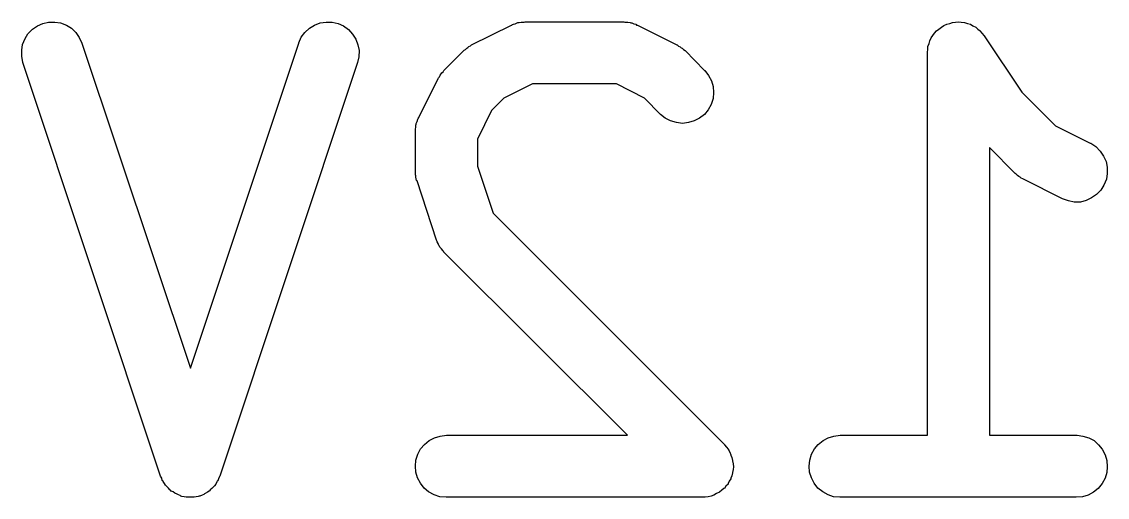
# Model space of a CAD drawing. Extents: x 160.2 to 226.8, y -124.8 to -85.
# Drawn here: x 173.765 to 176.39, y -114.902 to -113.752 of the extents above; entities that cross this region are included whole.
import ezdxf

# ---------------------------------------------------------------- set-up
doc = ezdxf.new("R2010")
doc.units = 0
doc.layers.add('BLACK', color=7, linetype='CONTINUOUS')

msp = doc.modelspace()

# ---------------------------------------------------------------- linework, layer by layer
at = {"layer": 'BLACK', "linetype": 'CONTINUOUS'}
for p, q in [((173.791, -113.77), (173.803, -113.762)), ((173.803, -113.762), (173.816, -113.756)), ((173.816, -113.756), (173.83, -113.753)), ((173.83, -113.753), (173.845, -113.753)), ((173.845, -113.753), (173.859, -113.755)), ((173.859, -113.755), (173.873, -113.76)), ((173.873, -113.76), (173.885, -113.768)), ((174.461, -113.768), (174.473, -113.76)), ((174.473, -113.76), (174.487, -113.755)), ((174.487, -113.755), (174.501, -113.753)), ((174.501, -113.753), (174.516, -113.753)), ((174.516, -113.753), (174.53, -113.756)), ((174.53, -113.756), (174.543, -113.762)), ((174.543, -113.762), (174.555, -113.771)), ((174.853, -113.808), (174.949, -113.76)), ((174.949, -113.76), (174.95, -113.76)), ((174.95, -113.76), (174.952, -113.759)), ((174.952, -113.759), (174.954, -113.758)), ((174.954, -113.758), (174.958, -113.757)), ((174.958, -113.757), (174.963, -113.755)), ((174.963, -113.755), (174.965, -113.754)), ((174.965, -113.754), (174.968, -113.754)), ((174.968, -113.754), (174.973, -113.753)), ((174.973, -113.753), (174.978, -113.753)), ((174.978, -113.753), (174.98, -113.753)), ((174.98, -113.753), (174.982, -113.752)), ((174.982, -113.752), (175.22, -113.752)), ((175.22, -113.752), (175.221, -113.752)), ((175.221, -113.752), (175.223, -113.753)), ((175.223, -113.753), (175.226, -113.753)), ((175.226, -113.753), (175.231, -113.753)), ((175.231, -113.753), (175.236, -113.754)), ((175.236, -113.754), (175.238, -113.755)), ((175.238, -113.755), (175.24, -113.755)), ((175.24, -113.755), (175.245, -113.757)), ((175.245, -113.757), (175.25, -113.758)), ((175.25, -113.758), (175.252, -113.76)), ((175.252, -113.76), (175.254, -113.76)), ((175.254, -113.76), (175.349, -113.808)), ((175.983, -113.77), (175.989, -113.765)), ((175.989, -113.765), (175.995, -113.761)), ((175.989, -113.765), (175.989, -113.765)), ((175.989, -113.765), (175.989, -113.765)), ((175.995, -113.761), (176.002, -113.758)), ((176.002, -113.758), (176.009, -113.756)), ((176.002, -113.758), (176.002, -113.758)), ((176.002, -113.758), (176.002, -113.758)), ((176.009, -113.756), (176.016, -113.754)), ((176.016, -113.754), (176.023, -113.753)), ((176.016, -113.754), (176.016, -113.754)), ((176.016, -113.754), (176.016, -113.754)), ((176.023, -113.753), (176.03, -113.752)), ((176.03, -113.752), (176.03, -113.752)), ((176.03, -113.752), (176.037, -113.753)), ((176.03, -113.752), (176.03, -113.752)), ((176.037, -113.753), (176.045, -113.754)), ((176.045, -113.754), (176.045, -113.754)), ((176.045, -113.754), (176.045, -113.754)), ((176.045, -113.754), (176.052, -113.756)), ((176.052, -113.756), (176.059, -113.758)), ((176.059, -113.758), (176.059, -113.758)), ((176.059, -113.758), (176.059, -113.758)), ((176.059, -113.758), (176.065, -113.762)), ((176.065, -113.762), (176.072, -113.765)), ((176.072, -113.765), (176.072, -113.765)), ((176.072, -113.765), (176.072, -113.765)), ((176.072, -113.765), (176.077, -113.77)), ((173.767, -113.807), (173.773, -113.793)), ((173.773, -113.793), (173.78, -113.781)), ((173.78, -113.781), (173.791, -113.77)), ((173.885, -113.768), (173.896, -113.778)), ((173.896, -113.778), (173.904, -113.79)), ((173.904, -113.79), (173.91, -113.804)), ((174.435, -113.803), (174.441, -113.789)), ((174.441, -113.789), (174.45, -113.778)), ((174.45, -113.778), (174.461, -113.768)), ((174.555, -113.771), (174.565, -113.782)), ((174.565, -113.782), (174.573, -113.794)), ((175.961, -113.798), (175.964, -113.791)), ((175.964, -113.791), (175.968, -113.785)), ((175.968, -113.785), (175.972, -113.78)), ((175.968, -113.785), (175.968, -113.785)), ((175.968, -113.785), (175.968, -113.785)), ((175.972, -113.78), (175.977, -113.774)), ((175.977, -113.774), (175.983, -113.77)), ((175.977, -113.774), (175.977, -113.774)), ((175.977, -113.774), (175.977, -113.774)), ((176.077, -113.77), (176.083, -113.774)), ((176.083, -113.774), (176.083, -113.774)), ((176.083, -113.774), (176.083, -113.775)), ((176.083, -113.775), (176.087, -113.78)), ((176.087, -113.78), (176.092, -113.786)), ((176.092, -113.786), (176.183, -113.922)), ((173.765, -113.821), (173.767, -113.807)), ((173.91, -113.804), (174.173, -114.59)), ((174.173, -114.59), (174.435, -113.804)), ((174.435, -113.804), (174.435, -113.803)), ((174.573, -113.794), (174.578, -113.808)), ((174.578, -113.808), (174.581, -113.822)), ((174.835, -113.821), (174.838, -113.819)), ((174.838, -113.819), (174.841, -113.816)), ((174.841, -113.816), (174.844, -113.814)), ((174.844, -113.814), (174.846, -113.812)), ((174.846, -113.812), (174.85, -113.81)), ((174.85, -113.81), (174.853, -113.808)), ((175.349, -113.808), (175.35, -113.808)), ((175.35, -113.808), (175.353, -113.811)), ((175.353, -113.811), (175.357, -113.813)), ((175.357, -113.813), (175.36, -113.815)), ((175.36, -113.815), (175.362, -113.816)), ((175.362, -113.816), (175.365, -113.819)), ((175.365, -113.819), (175.369, -113.822)), ((175.955, -113.826), (175.956, -113.819)), ((175.956, -113.812), (175.959, -113.805)), ((175.956, -113.819), (175.956, -113.812)), ((175.956, -113.812), (175.956, -113.812)), ((175.956, -113.812), (175.956, -113.812)), ((175.959, -113.805), (175.961, -113.798)), ((175.961, -113.798), (175.961, -113.798)), ((175.961, -113.798), (175.961, -113.798)), ((173.765, -113.836), (173.765, -113.821)), ((173.768, -113.85), (173.765, -113.836)), ((174.58, -113.837), (174.577, -113.851)), ((174.581, -113.822), (174.58, -113.837)), ((174.786, -113.87), (174.834, -113.822)), ((174.834, -113.822), (174.835, -113.821)), ((175.369, -113.822), (175.416, -113.87)), ((175.955, -113.827), (175.955, -113.826)), ((175.955, -113.826), (175.955, -113.826)), ((175.955, -113.826), (175.955, -113.826)), ((175.955, -113.826), (175.955, -113.826)), ((175.955, -114.752), (175.955, -113.827)), ((173.768, -113.851), (173.768, -113.85)), ((174.101, -114.851), (173.768, -113.851)), ((174.577, -113.851), (174.244, -114.851)), ((174.784, -113.873), (174.786, -113.87)), ((175.416, -113.87), (175.417, -113.87)), ((175.417, -113.87), (175.426, -113.882)), ((174.725, -113.984), (174.772, -113.889)), ((174.772, -113.889), (174.773, -113.888)), ((174.773, -113.888), (174.775, -113.885)), ((174.775, -113.885), (174.777, -113.881)), ((174.777, -113.881), (174.779, -113.878)), ((174.779, -113.878), (174.781, -113.876)), ((174.781, -113.876), (174.784, -113.873)), ((175.426, -113.882), (175.433, -113.895)), ((175.433, -113.895), (175.437, -113.909)), ((175, -113.902), (174.931, -113.937)), ((175.203, -113.902), (175, -113.902)), ((175.271, -113.937), (175.203, -113.902)), ((175.437, -113.909), (175.438, -113.923)), ((175.438, -113.923), (175.437, -113.938)), ((176.183, -113.922), (176.265, -114.004)), ((174.931, -113.937), (174.901, -113.967)), ((175.31, -113.976), (175.271, -113.937)), ((175.437, -113.938), (175.432, -113.952)), ((174.901, -113.967), (174.867, -114.036)), ((175.321, -113.985), (175.31, -113.976)), ((175.416, -113.976), (175.404, -113.985)), ((175.425, -113.965), (175.416, -113.976)), ((175.432, -113.952), (175.425, -113.965)), ((174.718, -114.002), (174.719, -114)), ((174.718, -114.007), (174.718, -114.002)), ((174.719, -113.998), (174.721, -113.993)), ((174.719, -114), (174.719, -113.998)), ((174.721, -113.993), (174.723, -113.988)), ((174.723, -113.988), (174.724, -113.986)), ((174.724, -113.986), (174.725, -113.984)), ((175.334, -113.992), (175.321, -113.985)), ((175.348, -113.996), (175.334, -113.992)), ((175.363, -113.998), (175.348, -113.996)), ((175.377, -113.996), (175.363, -113.998)), ((175.391, -113.992), (175.377, -113.996)), ((175.404, -113.985), (175.391, -113.992)), ((174.717, -114.012), (174.718, -114.007)), ((174.717, -114.015), (174.717, -114.012)), ((174.717, -114.017), (174.717, -114.015)), ((174.717, -114.018), (174.717, -114.017)), ((174.717, -114.113), (174.717, -114.018)), ((176.265, -114.004), (176.349, -114.046)), ((174.867, -114.036), (174.867, -114.101)), ((176.167, -114.119), (176.105, -114.056)), ((176.105, -114.056), (176.105, -114.752)), ((176.349, -114.046), (176.35, -114.046)), ((176.35, -114.046), (176.362, -114.054)), ((176.362, -114.054), (176.373, -114.065)), ((176.373, -114.065), (176.381, -114.077)), ((176.381, -114.077), (176.387, -114.09)), ((174.867, -114.101), (174.905, -114.215)), ((176.387, -114.09), (176.39, -114.104)), ((176.39, -114.104), (176.39, -114.119)), ((174.717, -114.117), (174.717, -114.113)), ((174.717, -114.122), (174.717, -114.117)), ((174.718, -114.125), (174.717, -114.122)), ((174.718, -114.128), (174.718, -114.125)), ((174.719, -114.132), (174.718, -114.128)), ((174.72, -114.136), (174.719, -114.132)), ((176.17, -114.121), (176.167, -114.119)), ((176.173, -114.124), (176.17, -114.121)), ((176.176, -114.126), (176.173, -114.124)), ((176.179, -114.128), (176.176, -114.126)), ((176.182, -114.13), (176.179, -114.128)), ((176.186, -114.132), (176.182, -114.13)), ((176.187, -114.133), (176.186, -114.132)), ((176.282, -114.18), (176.187, -114.133)), ((176.388, -114.133), (176.382, -114.147)), ((176.39, -114.119), (176.388, -114.133)), ((174.721, -114.137), (174.72, -114.136)), ((174.768, -114.28), (174.721, -114.137)), ((176.374, -114.159), (176.364, -114.17)), ((176.382, -114.147), (176.374, -114.159)), ((176.296, -114.185), (176.282, -114.18)), ((176.31, -114.188), (176.296, -114.185)), ((176.339, -114.184), (176.325, -114.188)), ((176.352, -114.178), (176.339, -114.184)), ((176.364, -114.17), (176.352, -114.178)), ((176.325, -114.188), (176.31, -114.188)), ((174.905, -114.215), (175.464, -114.774)), ((174.769, -114.282), (174.768, -114.28)), ((174.77, -114.284), (174.769, -114.282)), ((174.772, -114.288), (174.77, -114.284)), ((174.774, -114.293), (174.772, -114.288)), ((174.775, -114.295), (174.774, -114.293)), ((174.776, -114.297), (174.775, -114.295)), ((174.78, -114.301), (174.776, -114.297)), ((174.783, -114.305), (174.78, -114.301)), ((174.784, -114.307), (174.783, -114.305)), ((174.786, -114.308), (174.784, -114.307)), ((174.786, -114.309), (174.786, -114.308)), ((175.23, -114.752), (174.786, -114.309)), ((174.739, -114.774), (174.75, -114.765)), ((174.75, -114.765), (174.763, -114.758)), ((174.763, -114.758), (174.777, -114.754)), ((174.777, -114.754), (174.792, -114.752)), ((174.792, -114.752), (175.23, -114.752)), ((175.691, -114.774), (175.703, -114.765)), ((175.703, -114.765), (175.715, -114.758)), ((175.715, -114.758), (175.729, -114.754)), ((175.729, -114.754), (175.744, -114.752)), ((175.744, -114.752), (175.955, -114.752)), ((176.105, -114.752), (176.315, -114.752)), ((176.315, -114.752), (176.317, -114.752)), ((176.317, -114.752), (176.331, -114.754)), ((176.331, -114.754), (176.345, -114.758)), ((176.345, -114.758), (176.358, -114.765)), ((176.358, -114.765), (176.369, -114.775)), ((174.723, -114.798), (174.729, -114.785)), ((174.729, -114.785), (174.739, -114.774)), ((175.464, -114.774), (175.464, -114.775)), ((175.464, -114.775), (175.464, -114.775)), ((175.464, -114.775), (175.464, -114.775)), ((175.464, -114.775), (175.464, -114.775)), ((175.464, -114.775), (175.469, -114.781)), ((175.469, -114.781), (175.473, -114.786)), ((175.473, -114.786), (175.474, -114.786)), ((175.474, -114.786), (175.474, -114.787)), ((175.474, -114.787), (175.477, -114.793)), ((175.675, -114.798), (175.682, -114.785)), ((175.682, -114.785), (175.691, -114.774)), ((176.369, -114.775), (176.378, -114.786)), ((176.378, -114.786), (176.385, -114.799)), ((174.717, -114.827), (174.718, -114.812)), ((174.718, -114.812), (174.723, -114.798)), ((175.477, -114.793), (175.48, -114.799)), ((175.48, -114.799), (175.48, -114.799)), ((175.48, -114.799), (175.48, -114.8)), ((175.48, -114.8), (175.482, -114.806)), ((175.482, -114.806), (175.484, -114.813)), ((175.484, -114.813), (175.484, -114.813)), ((175.484, -114.813), (175.484, -114.814)), ((175.484, -114.814), (175.485, -114.821)), ((175.669, -114.827), (175.671, -114.812)), ((175.671, -114.812), (175.675, -114.798)), ((176.385, -114.799), (176.389, -114.813)), ((176.389, -114.813), (176.39, -114.828)), ((174.718, -114.841), (174.717, -114.827)), ((174.722, -114.855), (174.718, -114.841)), ((175.484, -114.843), (175.482, -114.85)), ((175.485, -114.835), (175.484, -114.842)), ((175.484, -114.842), (175.484, -114.843)), ((175.484, -114.843), (175.484, -114.843)), ((175.485, -114.821), (175.486, -114.828)), ((175.486, -114.828), (175.485, -114.835)), ((175.486, -114.828), (175.486, -114.828)), ((175.486, -114.828), (175.486, -114.828)), ((175.67, -114.841), (175.669, -114.827)), ((175.675, -114.855), (175.67, -114.841)), ((176.389, -114.842), (176.385, -114.856)), ((176.39, -114.828), (176.389, -114.842)), ((174.104, -114.856), (174.101, -114.851)), ((174.105, -114.861), (174.104, -114.856)), ((174.107, -114.863), (174.105, -114.861)), ((174.107, -114.864), (174.107, -114.863)), ((174.11, -114.869), (174.107, -114.864)), ((174.113, -114.873), (174.11, -114.869)), ((174.234, -114.87), (174.231, -114.874)), ((174.237, -114.865), (174.234, -114.87)), ((174.238, -114.863), (174.237, -114.865)), ((174.239, -114.862), (174.238, -114.863)), ((174.241, -114.857), (174.239, -114.862)), ((174.243, -114.852), (174.241, -114.857)), ((174.244, -114.851), (174.243, -114.852)), ((174.729, -114.868), (174.722, -114.855)), ((174.738, -114.88), (174.729, -114.868)), ((175.473, -114.87), (175.468, -114.875)), ((175.476, -114.863), (175.473, -114.869)), ((175.473, -114.869), (175.473, -114.869)), ((175.473, -114.869), (175.473, -114.87)), ((175.48, -114.857), (175.476, -114.863)), ((175.482, -114.85), (175.48, -114.856)), ((175.48, -114.856), (175.48, -114.857)), ((175.48, -114.857), (175.48, -114.857)), ((175.681, -114.868), (175.675, -114.855)), ((175.69, -114.88), (175.681, -114.868)), ((176.378, -114.869), (176.368, -114.881)), ((176.385, -114.856), (176.378, -114.869)), ((174.115, -114.875), (174.113, -114.873)), ((174.116, -114.876), (174.115, -114.875)), ((174.12, -114.88), (174.116, -114.876)), ((174.123, -114.884), (174.12, -114.88)), ((174.125, -114.885), (174.123, -114.884)), ((174.126, -114.887), (174.125, -114.885)), ((174.131, -114.889), (174.126, -114.887)), ((174.135, -114.892), (174.131, -114.889)), ((174.137, -114.893), (174.135, -114.892)), ((174.139, -114.894), (174.137, -114.893)), ((174.144, -114.896), (174.139, -114.894)), ((174.148, -114.898), (174.144, -114.896)), ((174.205, -114.895), (174.201, -114.897)), ((174.207, -114.894), (174.205, -114.895)), ((174.209, -114.893), (174.207, -114.894)), ((174.214, -114.89), (174.209, -114.893)), ((174.218, -114.887), (174.214, -114.89)), ((174.22, -114.886), (174.218, -114.887)), ((174.221, -114.884), (174.22, -114.886)), ((174.225, -114.881), (174.221, -114.884)), ((174.229, -114.877), (174.225, -114.881)), ((174.23, -114.875), (174.229, -114.877)), ((174.231, -114.874), (174.23, -114.875)), ((174.749, -114.889), (174.738, -114.88)), ((174.762, -114.896), (174.749, -114.889)), ((174.776, -114.901), (174.762, -114.896)), ((175.445, -114.893), (175.439, -114.897)), ((175.452, -114.89), (175.445, -114.893)), ((175.458, -114.885), (175.452, -114.89)), ((175.452, -114.89), (175.452, -114.89)), ((175.452, -114.89), (175.452, -114.89)), ((175.463, -114.881), (175.458, -114.885)), ((175.464, -114.881), (175.463, -114.881)), ((175.463, -114.881), (175.463, -114.881)), ((175.468, -114.875), (175.464, -114.881)), ((175.702, -114.889), (175.69, -114.88)), ((175.715, -114.896), (175.702, -114.889)), ((175.728, -114.901), (175.715, -114.896)), ((176.357, -114.89), (176.344, -114.897)), ((176.368, -114.881), (176.357, -114.89)), ((174.15, -114.899), (174.148, -114.898)), ((174.152, -114.9), (174.15, -114.899)), ((174.158, -114.901), (174.152, -114.9)), ((174.163, -114.902), (174.158, -114.901)), ((174.165, -114.902), (174.163, -114.902)), ((174.167, -114.902), (174.165, -114.902)), ((174.172, -114.902), (174.167, -114.902)), ((174.177, -114.902), (174.172, -114.902)), ((174.179, -114.902), (174.177, -114.902)), ((174.182, -114.902), (174.179, -114.902)), ((174.187, -114.901), (174.182, -114.902)), ((174.192, -114.9), (174.187, -114.901)), ((174.194, -114.899), (174.192, -114.9)), ((174.196, -114.899), (174.194, -114.899)), ((174.201, -114.897), (174.196, -114.899)), ((174.791, -114.902), (174.776, -114.901)), ((174.792, -114.902), (174.791, -114.902)), ((175.411, -114.902), (174.792, -114.902)), ((175.418, -114.902), (175.411, -114.902)), ((175.425, -114.901), (175.418, -114.902)), ((175.432, -114.899), (175.425, -114.901)), ((175.425, -114.901), (175.425, -114.901)), ((175.425, -114.901), (175.425, -114.901)), ((175.439, -114.897), (175.432, -114.899)), ((175.439, -114.897), (175.439, -114.897)), ((175.439, -114.897), (175.439, -114.897)), ((175.743, -114.902), (175.728, -114.901)), ((175.744, -114.902), (175.743, -114.902)), ((176.315, -114.902), (175.744, -114.902)), ((176.33, -114.901), (176.315, -114.902)), ((176.344, -114.897), (176.33, -114.901))]:
    msp.add_line(p, q, dxfattribs=at)

doc.saveas('drawing.dxf')
